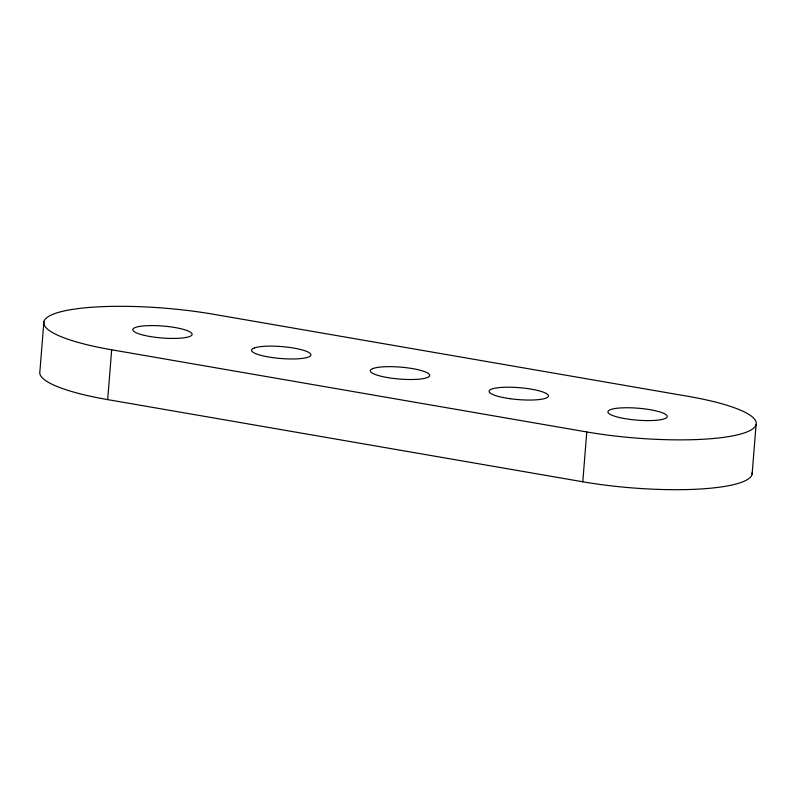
<?xml version="1.0" encoding="UTF-8"?>
<svg xmlns="http://www.w3.org/2000/svg" width="796" height="796" viewBox="0 0 796 796"><rect width="100%" height="100%" fill="white"/><g stroke="black" fill="none" stroke-linecap="round" stroke-linejoin="round"><path stroke-width="1.19" d="M43.899 321.674L39.89 371.493A119.062 23.94 4.6 0 0 107.669 399.612L582.781 481.779A119.062 23.94 4.6 0 0 752.19 472.446M107.669 399.612L111.679 349.792A119.062 23.94 4.6 0 1 55.163 313.455A119.062 23.94 4.6 0 1 213.219 314.221L688.331 396.388A119.062 23.94 4.6 0 1 744.847 432.725A119.062 23.94 4.6 0 1 586.781 431.959L111.679 349.792M582.781 481.779L586.781 431.959M752.101 474.326L756.11 424.507M254.402 347.912L252.75 348.658A29.76 5.99 4.6 0 0 268.531 356.996L272.889 357.663A29.76 5.99 4.6 0 0 306.967 357.523A29.76 5.99 4.6 0 0 301.585 349.752L297.963 348.877A29.76 5.99 4.6 0 0 254.402 347.912M373.185 368.449L371.533 369.205A29.76 5.99 4.6 0 0 373.971 373.961L376.518 374.946A29.76 5.99 4.6 0 0 424.507 378.369L426.825 377.732A29.76 5.99 4.6 0 0 423.492 371.235L420.368 370.289A29.76 5.99 4.6 0 0 373.185 368.449M510.445 398.746L506.087 398.08A29.76 5.99 4.6 0 1 491.958 388.995A29.76 5.99 4.6 0 1 531.479 389.184L535.519 389.96A29.76 5.99 4.6 0 1 545.598 398.269A29.76 5.99 4.6 0 1 510.445 398.746M619.567 417.562A29.76 5.99 4.6 0 0 666.988 417.213A29.76 5.99 4.6 0 0 626.124 407.751A29.76 5.99 4.6 0 0 619.567 417.562M144.454 335.395A29.76 5.99 4.6 0 0 191.876 335.046A29.76 5.99 4.6 0 0 151.011 325.584A29.76 5.99 4.6 0 0 144.454 335.395"/></g></svg>
